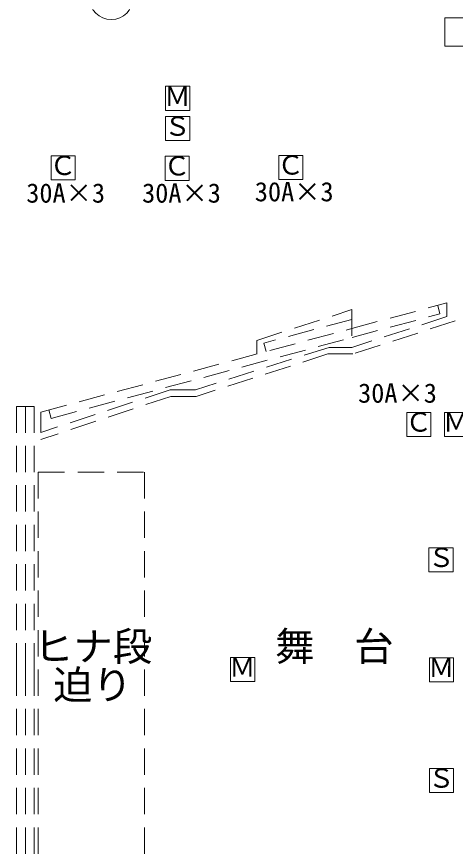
# Model space of a CAD drawing. Units: millimetres, scale not verified. Extents: x -46320 to 37680, y -29109 to 29691.
# Drawn here: x -29706 to -19708, y -2900 to 16043 of the extents above; entities that cross this region are included whole.
import ezdxf
from ezdxf.enums import TextEntityAlignment as Align

# ---------------------------------------------------------------- set-up
doc = ezdxf.new("R2010")
doc.units = ezdxf.units.MM
doc.header["$LTSCALE"] = 300
doc.linetypes.add('DASHED2', pattern=[3, 2, -1])
for name, color, linetype, lineweight in [('1-0_121', 7, 'Continuous', 9), ('8-0', 7, 'Continuous', 9), ('8-2', 7, 'Continuous', 9), ('9-2_舞台照明', 3, 'Continuous', 9), ('9-3_舞台音響', 3, 'Continuous', 9)]:
    doc.layers.add(name, color=color, linetype=linetype, lineweight=lineweight)
doc.layers.add('1-A', color=7, linetype='Continuous')
doc.styles.add('HG創英角ｺﾞｼｯｸUB', font='')
doc.styles.add('ＭＳ ゴシック', font='')
doc.styles.get('HG創英角ｺﾞｼｯｸUB').set_extended_font_data('HG創英角ｺﾞｼｯｸUB')
doc.styles.get('ＭＳ ゴシック').set_extended_font_data('MS Gothic')

msp = doc.modelspace()

# ---------------------------------------------------------------- linework, layer by layer
at = {"layer": '1-0_121', "linetype": 'DASHED2'}
for p, q in [((-22065.9, 8931.8), (-19900.9, 9513.9)), ((-19900.9, 9513.9), (-19900.9, 9203.2)), ((-22065.2, 9363), (-22065.2, 8501.1)), ((-20059.1, 9264.2), (-20111.1, 9457.4)), ((-19900.9, 9203.2), (-22065.1, 8501)), ((-22059.4, 8726.4), (-20059.1, 9264.2)), ((-29151.4, 7027), (-22066, 8931.8)), ((-28918.8, 6882.4), (-22059.4, 8726.4)), ((-29706.4, 7155.4), (-29307, 7155.4)), ((-29706.4, 7155.4), (-29706.4, 1155.4)), ((-29506.4, 1155.4), (-29506.4, 7155.4)), ((-29307, 7155.4), (-29307, 1155.4)), ((-28970.8, 7075.6), (-28918.8, 6882.4)), ((-29215, 5655.4), (-29215, -3344.6)), ((-29215, 5655.4), (-26791, 5655.4)), ((-26791, 5655.4), (-26791, -3344.6)), ((-29706.4, -4844.8), (-29706.4, 1155.2)), ((-29506.4, 1155.2), (-29506.4, -4844.8)), ((-29307, -4844.8), (-29307, 1155.2))]:
    msp.add_line(p, q, dxfattribs=at)
for points in [[(-24231, 8349.7), (-24231, 8660.3), (-22065.2, 9363)], [(-19708.9, 9105.3), (-22041.5, 8351.1), (-22611.4, 8351.1), (-25617.8, 7383.8)], [(-22065.2, 9139.1), (-24072.8, 8599.3), (-24020.8, 8406.2)], [(-22065.2, 8501.1), (-22582.1, 8501.1), (-25633, 7533.8)], [(-25633, 7533.8), (-26210.7, 7533.8), (-29151.4, 6560.7), (-29151.4, 7027)], [(-25617.8, 7383.8), (-26195.9, 7383.8), (-29151.4, 6402.7)]]:
    msp.add_lwpolyline(points, dxfattribs=at)
at = {"layer": '8-0'}
for p, q in [((-19949.5, 15372.3), (-19949.5, 16012.3)), ((-17967.3, 16012.3), (-19949.5, 16012.3)), ((-17967.3, 15372.3), (-19949.5, 15372.3))]:
    msp.add_line(p, q, dxfattribs=at)
at = {"layer": '8-2'}
msp.add_circle((-27548.6, 16470.2), 495, dxfattribs=at)
at = {"layer": '9-2_舞台照明'}
for points in [[(-28921, 12319.6), (-28371, 12319.6), (-28371, 12869.6), (-28921, 12869.6)], [(-26321.7, 12309.6), (-25771.7, 12309.6), (-25771.7, 12859.6), (-26321.7, 12859.6)], [(-23732.4, 12329.7), (-23182.4, 12329.7), (-23182.4, 12879.7), (-23732.4, 12879.7)], [(-20815.1, 6468.2), (-20265.1, 6468.2), (-20265.1, 7018.2), (-20815.1, 7018.2)]]:
    msp.add_lwpolyline(points, close=True, dxfattribs=at)
at = {"layer": '9-3_舞台音響'}
for points in [[(-26311.6, 14453.6), (-25761.6, 14453.6), (-25761.6, 13903.6), (-26311.6, 13903.6)], [(-26311.6, 13215.7), (-25761.6, 13215.7), (-25761.6, 13765.7), (-26311.6, 13765.7)], [(-19958.7, 6468.2), (-19408.7, 6468.2), (-19408.7, 7018.2), (-19958.7, 7018.2)], [(-19760.6, 3381.8), (-20310.6, 3381.8), (-20310.6, 3931.8), (-19760.6, 3931.8)], [(-24831.3, 879.9), (-24281.3, 879.9), (-24281.3, 1429.9), (-24831.3, 1429.9)], [(-20297.4, 871.3), (-19747.4, 871.3), (-19747.4, 1421.3), (-20297.4, 1421.3)], [(-20297.4, -1650.1), (-19747.4, -1650.1), (-19747.4, -1100.1), (-20297.4, -1100.1)]]:
    msp.add_lwpolyline(points, close=True, dxfattribs=at)

# ---------------------------------------------------------------- texts
at = {"layer": '1-A', "style": 'HG創英角ｺﾞｼｯｸUB'}
for s, p in [('ヒナ段', (-29312.8, 1155.2)), ('舞\u3000台', (-23814.8, 1155.2)), ('迫り', (-28875.1, 277.8))]:
    msp.add_text(s, height=659.8, dxfattribs=at).set_placement(p, align=Align.BOTTOM_LEFT)
at = {"layer": '9-2_舞台照明', "style": 'ＭＳ ゴシック'}
for s, p in [('Ｃ', (-23763.5, 12308.6)), ('Ｃ', (-28952.1, 12298.6)), ('Ｃ', (-26352.7, 12288.5)), ('30A×3', (-29486.8, 11669)), ('30A×3', (-26847.1, 11669)), ('30A×3', (-24278, 11699.2)), ('30A×3', (-21925, 7106.8)), ('Ｃ', (-20846.1, 6447.1))]:
    msp.add_text(s, height=439.9, dxfattribs=at).set_placement(p, align=Align.BOTTOM_LEFT)
at = {"layer": '9-3_舞台音響', "style": 'ＭＳ ゴシック'}
for s, p in [('Ｍ', (-26342.7, 13874.6)), ('Ｓ', (-26342.7, 13194.6)), ('Ｍ', (-19989.8, 6447.1)), ('Ｓ', (-20329.5, 3360.8)), ('Ｍ', (-24862.4, 858.8)), ('Ｍ', (-20328.4, 850.2)), ('Ｓ', (-20328.4, -1671.2))]:
    msp.add_text(s, height=439.9, dxfattribs=at).set_placement(p, align=Align.BOTTOM_LEFT)

doc.saveas('drawing.dxf')
